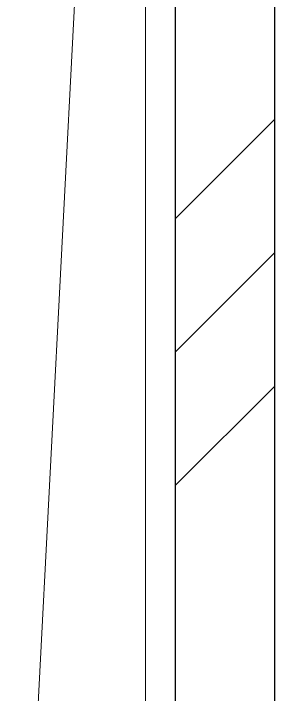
# Model space of a CAD drawing. Header units: millimetres. Extents: x -10474 to 67905, y -3824 to 44223.
# Drawn here: x 49713 to 49976, y 21287 to 21975 of the extents above; entities that cross this region are included whole.
import ezdxf

# ---------------------------------------------------------------- set-up
doc = ezdxf.new("R2010")
doc.units = ezdxf.units.MM
for name, color, linetype, lineweight in [('Обобщенные модели', 7, 'Continuous', 18), ('Стены внутренние', 7, 'Continuous', 18), ('Стены несущие', 7, 'Continuous', 30)]:
    doc.layers.add(name, color=color, linetype=linetype, lineweight=lineweight)

# ---------------------------------------------------------------- blocks, each defined once
blk = doc.blocks.new('GM_Отверстие прямоугольное _в плите_ - Отверстие-6220774-План потолков 2-го этажа')
at = {"layer": 'Обобщенные модели'}
for q in [(-400, 1231.27), (-266.67, 1216.67)]:
    blk.add_line((-400, -1350), q, dxfattribs=at)

msp = doc.modelspace()

# ---------------------------------------------------------------- hatches: boundary and pattern name
at = {"layer": 'Стены внутренние', "lineweight": 9}
h = msp.add_hatch(dxfattribs=at)
h.set_pattern_fill('FP_1', color=256, style=0, pattern_type=2)
h.set_pattern_definition([(45, (0, 0), (-381.661, 381.661), []), (45, (134.94, 0), (0, 763.322), []), (45, (-134.94, 0), (0, 763.322), [])])
h.paths.add_polyline_path([(49975.871, 20638.15), (49975.871, 23375.09), (49875.871, 23375.09), (49875.871, 20638.15)])

# ---------------------------------------------------------------- linework, layer by layer
at = {"layer": 'Стены несущие'}
for p, q in [((49875.871, 20638.15), (49875.871, 23375.09)), ((49975.871, 23375.09), (49975.871, 20638.15))]:
    msp.add_line(p, q, dxfattribs=at)

# ---------------------------------------------------------------- block references
at = {"layer": 'Обобщенные модели', "rotation": 180}
msp.add_blockref('GM_Отверстие прямоугольное _в плите_ - Отверстие-6220774-План потолков 2-го этажа', (49445.871, 22014.424), dxfattribs=at)

doc.saveas('drawing.dxf')
